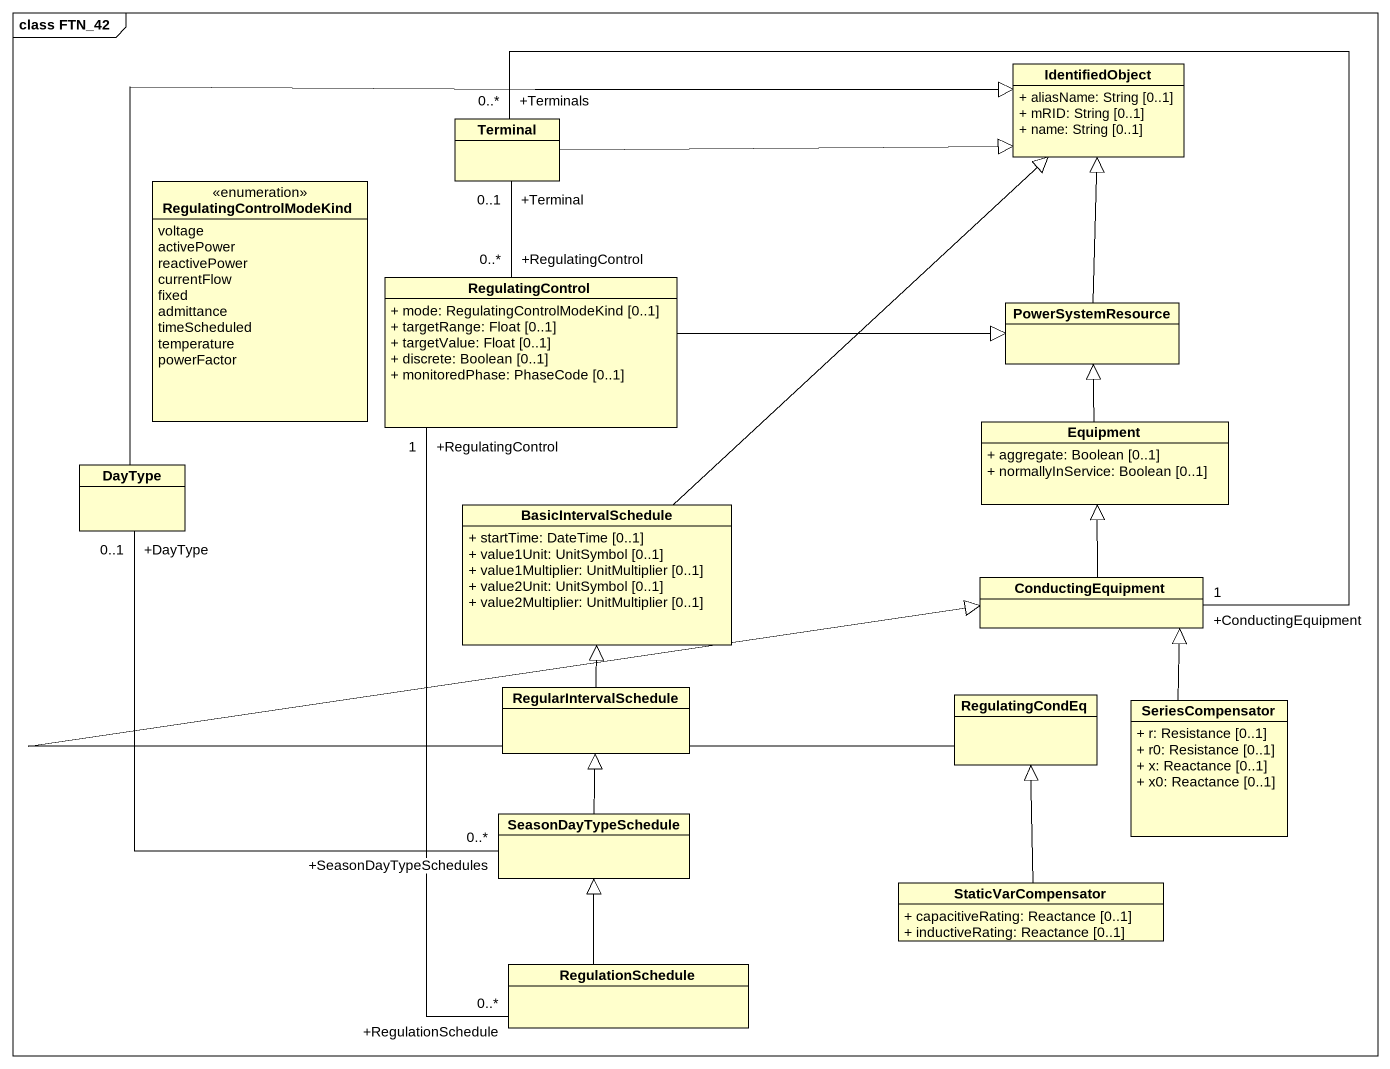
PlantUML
@startuml
mainframe class FTN_42
hide circle
hide empty members
skinparam classAttributeIconSize 0
class IdentifiedObject {
  + aliasName: String [0..1]
  + mRID: String [0..1]
  + name: String [0..1]
}
class Terminal
enum RegulatingControlModeKind {
  voltage
  activePower
  reactivePower
  currentFlow
  fixed
  admittance
  timeScheduled
  temperature
  powerFactor
}
class RegulatingControl {
  + mode: RegulatingControlModeKind [0..1]
  + targetRange: Float [0..1]
  + targetValue: Float [0..1]
  + discrete: Boolean [0..1]
  + monitoredPhase: PhaseCode [0..1]
}
class PowerSystemResource
class DayType
class Equipment {
  + aggregate: Boolean [0..1]
  + normallyInService: Boolean [0..1]
}
class BasicIntervalSchedule {
  + startTime: DateTime [0..1]
  + value1Unit: UnitSymbol [0..1]
  + value1Multiplier: UnitMultiplier [0..1]
  + value2Unit: UnitSymbol [0..1]
  + value2Multiplier: UnitMultiplier [0..1]
}
class ConductingEquipment
class RegularIntervalSchedule
class RegulatingCondEq
class SeriesCompensator {
  + r: Resistance [0..1]
  + r0: Resistance [0..1]
  + x: Reactance [0..1]
  + x0: Reactance [0..1]
}
class SeasonDayTypeSchedule
class StaticVarCompensator {
  + capacitiveRating: Reactance [0..1]
  + inductiveRating: Reactance [0..1]
}
class RegulationSchedule
Terminal -right-|> IdentifiedObject
Terminal "+Terminal\n0..1" -- "+RegulatingControl\n0..*" RegulatingControl
Terminal "+Terminals\n0..*" -- "+ConductingEquipment\n1" ConductingEquipment
RegulatingControl -right-|> PowerSystemResource
PowerSystemResource -up-|> IdentifiedObject
DayType -right-|> IdentifiedObject
DayType "+DayType\n0..1" -- "+SeasonDayTypeSchedules\n0..*" SeasonDayTypeSchedule
Equipment -up-|> PowerSystemResource
BasicIntervalSchedule -up-|> IdentifiedObject
ConductingEquipment -up-|> Equipment
RegularIntervalSchedule -up-|> BasicIntervalSchedule
RegulatingCondEq -up-|> ConductingEquipment
SeriesCompensator -up-|> ConductingEquipment
SeasonDayTypeSchedule -up-|> RegularIntervalSchedule
StaticVarCompensator -up-|> RegulatingCondEq
RegulationSchedule "+RegulationSchedule\n0..*" -up- "+RegulatingControl\n1" RegulatingControl
RegulationSchedule -up-|> SeasonDayTypeSchedule
@enduml
